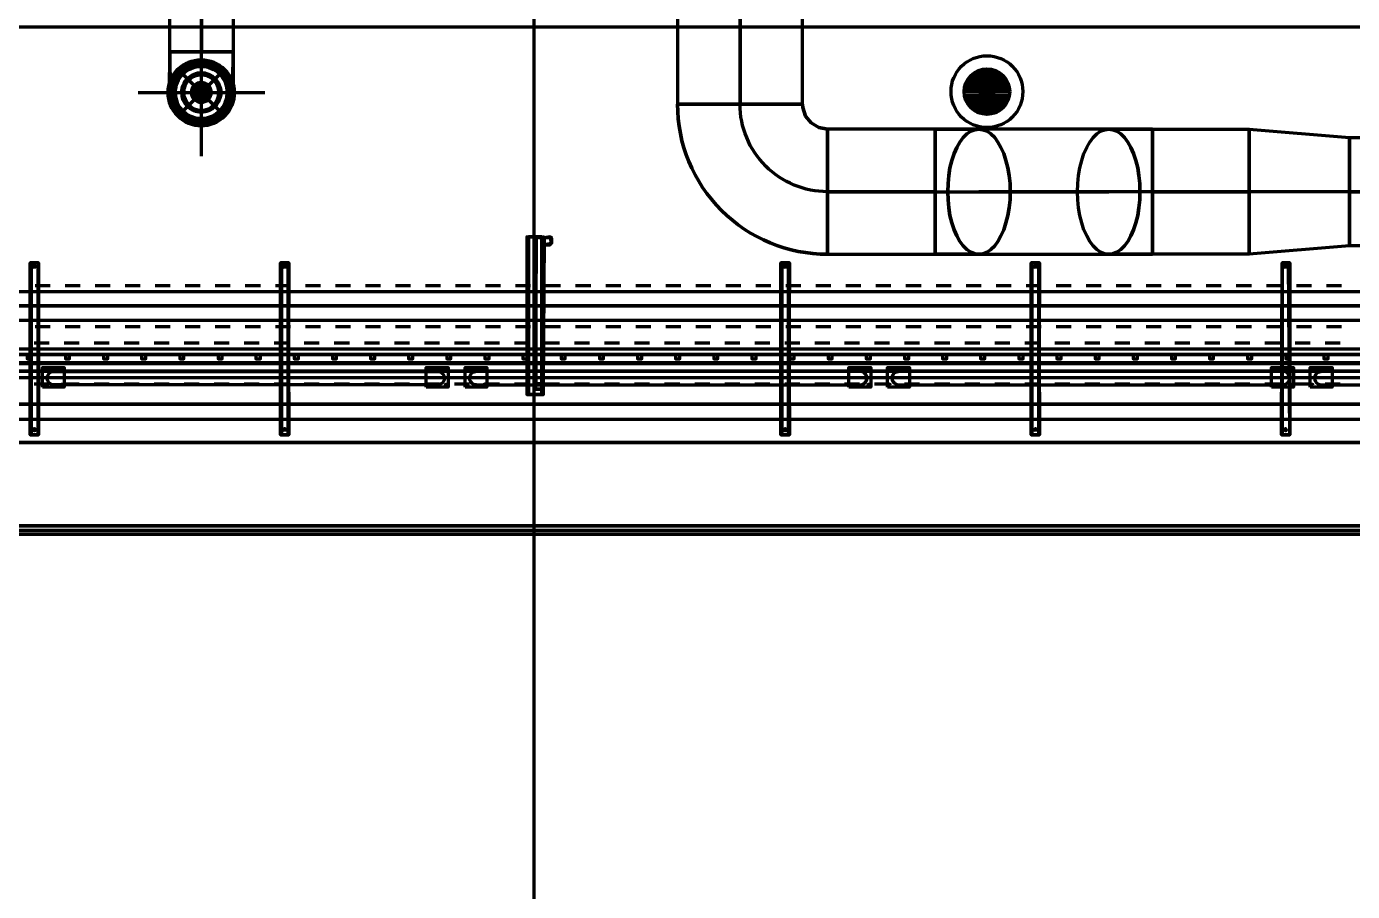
# Model space of a CAD drawing. Extents: x 0 to 1153, y 0 to 816.
# Drawn here: x 281.4 to 332.8, y 466.3 to 499.8 of the extents above; entities that cross this region are included whole.
import ezdxf

# ---------------------------------------------------------------- set-up
doc = ezdxf.new("R2010")
doc.units = 0
doc.header["$MEASUREMENT"] = 0
for name, color, linetype in [('Arch', 7, 'Continuous'), ('Electrical', 7, 'Continuous'), ('EQUIPMENTS', 7, 'Continuous'), ('Hatch', 7, 'Continuous'), ('HVAC', 7, 'Continuous'), ('PIPE', 7, 'Continuous')]:
    doc.layers.add(name, color=color, linetype=linetype)

msp = doc.modelspace()

# ---------------------------------------------------------------- linework, layer by layer
at = {"layer": 'Arch', "color": 11, "linetype": 'Continuous', "lineweight": 211}
msp.add_line((301.085, 361.77), (301.085, 717.391), dxfattribs=at)
for points in [[(110.871, 493.194), (117.03, 493.194), (123.19, 484.6), (917.988, 484.6)], [(298.613, 486.325), (298.656, 486.38), (298.711, 486.42), (298.762, 486.441), (298.816, 486.452), (298.83, 486.452)], [(314.996, 486.325), (315.039, 486.38), (315.094, 486.42), (315.145, 486.441), (315.199, 486.452), (315.213, 486.452)], [(331.379, 486.325), (331.422, 486.38), (331.477, 486.42), (331.528, 486.441), (331.582, 486.452), (331.596, 486.452)], [(113.961, 485.182), (496.327, 485.182), (113.961, 485.182)]]:
    msp.add_lwpolyline(points, dxfattribs=at)
for points in [[(282.025, 485.838), (282.025, 486.6), (282.871, 486.6), (282.871, 485.838)], [(282.472, 485.934), (282.416, 485.938), (282.364, 485.954), (282.316, 485.98), (282.274, 486.016), (282.241, 486.061), (282.218, 486.112), (282.206, 486.166), (282.206, 486.22), (282.218, 486.274), (282.241, 486.325), (282.274, 486.37), (282.316, 486.406), (282.364, 486.432), (282.416, 486.448), (297.392, 486.448), (297.444, 486.432), (297.492, 486.406), (297.534, 486.37), (297.567, 486.325), (297.59, 486.274), (297.602, 486.22), (297.602, 486.166), (297.59, 486.112), (297.567, 486.061), (297.534, 486.016), (297.492, 485.98), (297.444, 485.954), (297.392, 485.938), (297.36, 485.934)], [(296.905, 485.838), (296.905, 486.6), (297.751, 486.6), (297.751, 485.838)], [(297.336, 486.452), (297.392, 486.448)], [(298.408, 485.838), (298.408, 486.6), (299.254, 486.6), (299.254, 485.838)], [(313.288, 485.838), (313.288, 486.6), (314.134, 486.6), (314.134, 485.838)], [(314.78, 485.838), (314.78, 486.6), (315.637, 486.6), (315.637, 485.838)], [(329.671, 485.838), (329.671, 486.6), (330.518, 486.6), (330.518, 485.838)], [(331.163, 485.838), (331.163, 486.6), (332.02, 486.6), (332.02, 485.838)], [(494.845, 483.701), (494.845, 427.429), (494.845, 483.701), (496.327, 483.701), (113.961, 483.701)]]:
    msp.add_lwpolyline(points, close=True, dxfattribs=at)
msp.add_lwpolyline([(298.845, 485.934), (298.789, 485.938), (298.736, 485.954), (298.677, 485.988), (298.612, 486.061), (298.677, 485.988), (298.736, 485.954), (298.789, 485.938), (298.845, 485.934), (313.747, 485.934), (313.801, 485.945), (313.852, 485.966), (313.907, 486.006), (313.95, 486.061), (313.973, 486.112), (313.985, 486.166), (313.985, 486.22), (313.973, 486.274), (313.943, 486.337), (313.897, 486.389), (313.84, 486.427), (313.788, 486.445), (313.732, 486.452), (298.816, 486.452), (298.762, 486.441), (298.711, 486.42), (298.656, 486.38), (298.612, 486.326, 0.27372), (298.612, 486.061)], format="xyb", dxfattribs=at)
for points in [[(330.334, 486.061, 0.2736), (330.333, 486.325, 0.273531), (330.115, 486.452), (315.199, 486.452), (315.145, 486.441), (315.094, 486.42), (315.039, 486.38), (314.995, 486.325, 0.273719), (314.996, 486.061, 0.273586), (315.214, 485.934), (330.102, 485.935, 0.273632)], [(331.379, 486.061, 0.273576), (331.597, 485.934), (346.502, 485.934), (346.557, 485.945), (346.607, 485.966), (346.662, 486.006), (346.706, 486.061), (346.729, 486.112), (346.74, 486.166), (346.74, 486.22), (346.729, 486.274), (346.698, 486.337), (346.652, 486.389), (346.595, 486.427), (346.543, 486.445), (346.488, 486.452), (331.582, 486.452), (331.528, 486.441), (331.477, 486.42), (331.422, 486.38), (331.38, 486.325, 0.273601)]]:
    msp.add_lwpolyline(points, format="xyb", close=True, dxfattribs=at)
for centre in [(282.093, 486.532), (282.781, 486.532), (296.984, 486.532), (297.672, 486.532), (298.476, 486.532), (299.164, 486.532), (313.367, 486.532), (314.055, 486.532), (314.859, 486.532), (315.547, 486.532), (329.74, 486.532), (330.428, 486.532), (331.242, 486.532), (331.93, 486.532), (282.093, 485.918), (282.781, 485.918), (296.984, 485.918), (297.672, 485.918), (298.476, 485.918), (299.164, 485.918), (313.367, 485.918), (314.055, 485.918), (314.859, 485.918), (315.547, 485.918), (329.74, 485.918), (330.428, 485.918), (331.242, 485.918), (331.93, 485.918)]:
    msp.add_circle(centre, 0.037, dxfattribs=at)
msp.add_arc((313.727, 486.193), 0.259, 271.309, 91.8149, dxfattribs=at)
at = {"layer": 'Electrical', "color": 5, "linetype": 'Continuous', "lineweight": 211}
msp.add_line((342.127, 486.78), (113.961, 486.78), dxfattribs=at)
for points in [[(113.961, 487.109), (342.127, 487.109), (342.127, 486.463), (342.127, 487.109), (342.127, 486.463), (113.961, 486.463), (342.127, 486.463), (342.127, 487.109), (113.961, 487.109), (342.127, 487.109)], [(281.432, 486.939), (281.601, 486.939), (281.601, 487.109), (281.432, 487.109), (281.432, 486.939), (281.601, 486.939), (281.601, 487.109), (281.432, 487.109)], [(282.914, 486.939), (283.072, 486.939), (283.072, 487.109), (282.914, 487.109), (282.914, 486.939), (283.072, 486.939), (283.072, 487.109), (282.914, 487.109)], [(284.395, 486.939), (284.554, 486.939), (284.554, 487.109), (284.395, 487.109), (284.395, 486.939), (284.554, 486.939), (284.554, 487.109), (284.395, 487.109)], [(285.866, 486.939), (286.036, 486.939), (286.036, 487.109), (285.866, 487.109), (285.866, 486.939), (286.036, 486.939), (286.036, 487.109), (285.866, 487.109)], [(287.348, 486.939), (287.507, 486.939), (287.507, 487.109), (287.348, 487.109), (287.348, 486.939), (287.507, 486.939), (287.507, 487.109), (287.348, 487.109)], [(288.83, 486.939), (288.988, 486.939), (288.988, 487.109), (288.83, 487.109), (288.83, 486.939), (288.988, 486.939), (288.988, 487.109), (288.83, 487.109)], [(290.301, 486.939), (290.47, 486.939), (290.47, 487.109), (290.301, 487.109), (290.301, 486.939), (290.47, 486.939), (290.47, 487.109), (290.301, 487.109)], [(291.783, 486.939), (291.952, 486.939), (291.952, 487.109), (291.783, 487.109), (291.783, 486.939), (291.952, 486.939), (291.952, 487.109), (291.783, 487.109)], [(293.264, 486.939), (293.423, 486.939), (293.423, 487.109), (293.264, 487.109), (293.264, 486.939), (293.423, 486.939), (293.423, 487.109), (293.264, 487.109)], [(294.735, 486.939), (294.905, 486.939), (294.905, 487.109), (294.735, 487.109), (294.735, 486.939), (294.905, 486.939), (294.905, 487.109), (294.735, 487.109)], [(296.217, 486.939), (296.386, 486.939), (296.386, 487.109), (296.217, 487.109), (296.217, 486.939), (296.386, 486.939), (296.386, 487.109), (296.217, 487.109)], [(297.699, 486.939), (297.857, 486.939), (297.857, 487.109), (297.699, 487.109), (297.699, 486.939), (297.857, 486.939), (297.857, 487.109), (297.699, 487.109)], [(299.17, 486.939), (299.339, 486.939), (299.339, 487.109), (299.17, 487.109), (299.17, 486.939), (299.339, 486.939), (299.339, 487.109), (299.17, 487.109)], [(300.651, 486.939), (300.821, 486.939), (300.821, 487.109), (300.651, 487.109), (300.651, 486.939), (300.821, 486.939), (300.821, 487.109), (300.651, 487.109)], [(302.133, 486.939), (302.292, 486.939), (302.292, 487.109), (302.133, 487.109), (302.133, 486.939), (302.292, 486.939), (302.292, 487.109), (302.133, 487.109)], [(303.615, 486.939), (303.773, 486.939), (303.773, 487.109), (303.615, 487.109), (303.615, 486.939), (303.773, 486.939), (303.773, 487.109), (303.615, 487.109)], [(305.086, 486.939), (305.255, 486.939), (305.255, 487.109), (305.086, 487.109), (305.086, 486.939), (305.255, 486.939), (305.255, 487.109), (305.086, 487.109)], [(306.567, 486.939), (306.726, 486.939), (306.726, 487.109), (306.567, 487.109), (306.567, 486.939), (306.726, 486.939), (306.726, 487.109), (306.567, 487.109)], [(308.049, 486.939), (308.208, 486.939), (308.208, 487.109), (308.049, 487.109), (308.049, 486.939), (308.208, 486.939), (308.208, 487.109), (308.049, 487.109)], [(309.52, 486.939), (309.69, 486.939), (309.69, 487.109), (309.52, 487.109), (309.52, 486.939), (309.69, 486.939), (309.69, 487.109), (309.52, 487.109)], [(311.002, 486.939), (311.171, 486.939), (311.171, 487.109), (311.002, 487.109), (311.002, 486.939), (311.171, 486.939), (311.171, 487.109), (311.002, 487.109)], [(312.483, 486.939), (312.642, 486.939), (312.642, 487.109), (312.483, 487.109), (312.483, 486.939), (312.642, 486.939), (312.642, 487.109), (312.483, 487.109)], [(313.955, 486.939), (314.124, 486.939), (314.124, 487.109), (313.955, 487.109), (313.955, 486.939), (314.124, 486.939), (314.124, 487.109), (313.955, 487.109)], [(315.436, 486.939), (315.606, 486.939), (315.606, 487.109), (315.436, 487.109), (315.436, 486.939), (315.606, 486.939), (315.606, 487.109), (315.436, 487.109)], [(316.918, 486.939), (317.077, 486.939), (317.077, 487.109), (316.918, 487.109), (316.918, 486.939), (317.077, 486.939), (317.077, 487.109), (316.918, 487.109)], [(318.389, 486.939), (318.558, 486.939), (318.558, 487.109), (318.389, 487.109), (318.389, 486.939), (318.558, 486.939), (318.558, 487.109), (318.389, 487.109)], [(319.871, 486.939), (320.04, 486.939), (320.04, 487.109), (319.871, 487.109), (319.871, 486.939), (320.04, 486.939), (320.04, 487.109), (319.871, 487.109)], [(321.352, 486.939), (321.511, 486.939), (321.511, 487.109), (321.352, 487.109), (321.352, 486.939), (321.511, 486.939), (321.511, 487.109), (321.352, 487.109)], [(322.834, 486.939), (322.993, 486.939), (322.993, 487.109), (322.834, 487.109), (322.834, 486.939), (322.993, 486.939), (322.993, 487.109), (322.834, 487.109)], [(324.305, 486.939), (324.474, 486.939), (324.474, 487.109), (324.305, 487.109), (324.305, 486.939), (324.474, 486.939), (324.474, 487.109), (324.305, 487.109)], [(325.787, 486.939), (325.945, 486.939), (325.945, 487.109), (325.787, 487.109), (325.787, 486.939), (325.945, 486.939), (325.945, 487.109), (325.787, 487.109)], [(327.268, 486.939), (327.427, 486.939), (327.427, 487.109), (327.268, 487.109), (327.268, 486.939), (327.427, 486.939), (327.427, 487.109), (327.268, 487.109)], [(328.74, 486.939), (328.909, 486.939), (328.909, 487.109), (328.74, 487.109), (328.74, 486.939), (328.909, 486.939), (328.909, 487.109), (328.74, 487.109)], [(330.221, 486.939), (330.38, 486.939), (330.38, 487.109), (330.221, 487.109), (330.221, 486.939), (330.38, 486.939), (330.38, 487.109), (330.221, 487.109)], [(331.703, 486.939), (331.862, 486.939), (331.862, 487.109), (331.703, 487.109), (331.703, 486.939), (331.862, 486.939), (331.862, 487.109), (331.703, 487.109)]]:
    msp.add_lwpolyline(points, close=True, dxfattribs=at)
msp.add_lwpolyline([(342.127, 486.463), (113.961, 486.463), (342.127, 486.463)], dxfattribs=at)
at = {"layer": 'EQUIPMENTS', "color": 251, "linetype": 'Continuous', "lineweight": 211}
msp.add_line((632.852, 499.798), (113.961, 499.798), dxfattribs=at)
at = {"layer": 'Hatch', "color": 5, "linetype": 'Continuous', "lineweight": 211}
for p, q in [((317.849, 497.671), (319.437, 497.671)), ((317.923, 497.808), (319.363, 497.808)), ((318.04, 497.935), (319.246, 497.935)), ((318.22, 498.062), (319.066, 498.062)), ((317.754, 497.29), (319.532, 497.29)), ((317.765, 497.417), (319.521, 497.417)), ((317.765, 497.152), (319.521, 497.152)), ((317.796, 497.544), (319.49, 497.544)), ((317.796, 497.025), (319.49, 497.025)), ((317.849, 496.898), (319.437, 496.898)), ((317.923, 496.771), (319.363, 496.771)), ((318.04, 496.644), (319.246, 496.644)), ((318.22, 496.507), (319.066, 496.507)), ((113.961, 480.303), (485.659, 480.303))]:
    msp.add_line(p, q, dxfattribs=at)
at = {"layer": 'Hatch', "color": 3, "linetype": 'Continuous', "lineweight": 211}
for p, q in [((301.159, 491.67), (301.181, 491.67)), ((300.8, 485.563), (301.445, 485.563)), ((281.855, 483.997), (281.824, 483.997)), ((291.55, 483.997), (291.528, 483.997)), ((310.949, 483.997), (310.928, 483.997)), ((320.654, 483.997), (320.633, 483.997)), ((330.359, 483.997), (330.327, 483.997))]:
    msp.add_line(p, q, dxfattribs=at)
at = {"layer": 'Hatch', "color": 5, "linetype": 'Continuous', "lineweight": 211}
msp.add_lwpolyline([(318.474, 497.295), (318.482, 497.347), (318.513, 497.402), (318.551, 497.434), (318.598, 497.454), (318.651, 497.458), (318.702, 497.446), (318.744, 497.419), (318.783, 497.37), (318.802, 497.295), (318.793, 497.243), (318.735, 497.163), (318.69, 497.139), (318.793, 497.243), (318.802, 497.295), (318.783, 497.37), (318.735, 497.427), (318.677, 497.454), (318.624, 497.458), (318.574, 497.446), (318.513, 497.402), (318.482, 497.347), (318.474, 497.295), (318.482, 497.347), (318.541, 497.427), (318.586, 497.451), (318.638, 497.459), (318.69, 497.451), (318.735, 497.427), (318.77, 497.392), (318.802, 497.295), (318.793, 497.243), (318.787, 497.186), (318.735, 497.137), (318.682, 497.115), (318.623, 497.11), (318.566, 497.124), (318.507, 497.164), (318.467, 497.223), (318.474, 497.295), (318.482, 497.347), (318.528, 497.444), (318.579, 497.471), (318.638, 497.48), (318.579, 497.471), (318.528, 497.444), (318.482, 497.347), (318.474, 497.295), (318.467, 497.223), (318.507, 497.164), (318.566, 497.124), (318.623, 497.11), (318.682, 497.115), (318.735, 497.137), (318.787, 497.186), (318.793, 497.243), (318.802, 497.295), (318.793, 497.243), (318.787, 497.186), (318.735, 497.137), (318.682, 497.115), (318.623, 497.11), (318.682, 497.115), (318.735, 497.137), (318.787, 497.186), (318.793, 497.243), (318.802, 497.295), (318.793, 497.243), (318.735, 497.163), (318.69, 497.139), (318.593, 497.115), (318.54, 497.137), (318.497, 497.174), (318.467, 497.223), (318.474, 497.295), (318.482, 497.347), (318.488, 497.404), (318.54, 497.452), (318.593, 497.475), (318.54, 497.452), (318.488, 497.404), (318.482, 497.347), (318.474, 497.295), (318.482, 497.347), (318.513, 497.402), (318.551, 497.434), (318.598, 497.454), (318.651, 497.458), (318.702, 497.446), (318.744, 497.419), (318.783, 497.37), (318.802, 497.295), (318.793, 497.243), (318.735, 497.163), (318.69, 497.139), (318.793, 497.243), (318.802, 497.295), (318.783, 497.37), (318.735, 497.427), (318.677, 497.454), (318.624, 497.458), (318.574, 497.446), (318.513, 497.402), (318.482, 497.347), (318.474, 497.295), (318.482, 497.347), (318.541, 497.427), (318.586, 497.451), (318.638, 497.459), (318.69, 497.451), (318.735, 497.427), (318.77, 497.392), (318.802, 497.295), (318.793, 497.243), (318.787, 497.186), (318.735, 497.137), (318.682, 497.115), (318.623, 497.11), (318.566, 497.124), (318.507, 497.164), (318.467, 497.223), (318.474, 497.295), (318.482, 497.347), (318.528, 497.444), (318.579, 497.471), (318.638, 497.48), (318.579, 497.471), (318.528, 497.444), (318.482, 497.347), (318.474, 497.295), (318.467, 497.223), (318.507, 497.164), (318.566, 497.124), (318.623, 497.11), (318.682, 497.115), (318.735, 497.137), (318.787, 497.186), (318.793, 497.243), (318.802, 497.295), (318.793, 497.243), (318.787, 497.186), (318.735, 497.137), (318.682, 497.115), (318.623, 497.11), (318.682, 497.115), (318.735, 497.137), (318.787, 497.186), (318.793, 497.243), (318.802, 497.295), (318.793, 497.243), (318.735, 497.163), (318.69, 497.139), (318.593, 497.115), (318.54, 497.137), (318.497, 497.174), (318.467, 497.223), (318.474, 497.295), (318.482, 497.347), (318.488, 497.404), (318.54, 497.452), (318.593, 497.475), (318.54, 497.452), (318.488, 497.404), (318.482, 497.347), (318.474, 497.295), (318.482, 497.347), (318.513, 497.402), (318.551, 497.434), (318.598, 497.454), (318.651, 497.458), (318.702, 497.446), (318.744, 497.419), (318.783, 497.37), (318.802, 497.295), (318.793, 497.243), (318.735, 497.163), (318.69, 497.139), (318.793, 497.243), (318.802, 497.295), (318.783, 497.37), (318.735, 497.427), (318.677, 497.454), (318.624, 497.458), (318.574, 497.446), (318.513, 497.402), (318.482, 497.347), (318.474, 497.295), (318.482, 497.347), (318.541, 497.427), (318.586, 497.451), (318.638, 497.459), (318.69, 497.451), (318.735, 497.427), (318.77, 497.392), (318.802, 497.295), (318.793, 497.243), (318.787, 497.186), (318.735, 497.137), (318.682, 497.115), (318.623, 497.11), (318.566, 497.124), (318.507, 497.164), (318.467, 497.223), (318.474, 497.295), (318.482, 497.347), (318.528, 497.444), (318.579, 497.471), (318.638, 497.48), (318.579, 497.471), (318.528, 497.444), (318.482, 497.347), (318.474, 497.295), (318.467, 497.223), (318.507, 497.164), (318.566, 497.124), (318.623, 497.11), (318.682, 497.115), (318.735, 497.137), (318.787, 497.186), (318.793, 497.243), (318.802, 497.295), (318.793, 497.243), (318.787, 497.186), (318.735, 497.137), (318.682, 497.115), (318.623, 497.11), (318.682, 497.115), (318.735, 497.137), (318.787, 497.186), (318.793, 497.243), (318.802, 497.295), (318.793, 497.243), (318.735, 497.163), (318.69, 497.139), (318.593, 497.115), (318.54, 497.137), (318.497, 497.174), (318.467, 497.223), (318.474, 497.295), (318.482, 497.347), (318.488, 497.404), (318.54, 497.452), (318.593, 497.475), (318.54, 497.452), (318.488, 497.404), (318.482, 497.347), (318.474, 497.295), (318.482, 497.347), (318.513, 497.402), (318.551, 497.434), (318.598, 497.454), (318.651, 497.458), (318.702, 497.446), (318.744, 497.419), (318.783, 497.37), (318.802, 497.295), (318.793, 497.243), (318.735, 497.163), (318.69, 497.139), (318.793, 497.243), (318.802, 497.295), (318.783, 497.37), (318.735, 497.427), (318.677, 497.454), (318.624, 497.458), (318.574, 497.446), (318.513, 497.402), (318.482, 497.347), (318.474, 497.295), (318.482, 497.347), (318.541, 497.427), (318.586, 497.451), (318.638, 497.459), (318.69, 497.451), (318.735, 497.427), (318.77, 497.392), (318.802, 497.295), (318.793, 497.243), (318.787, 497.186), (318.735, 497.137), (318.682, 497.115), (318.623, 497.11), (318.566, 497.124), (318.507, 497.164), (318.467, 497.223), (318.474, 497.295), (318.482, 497.347), (318.528, 497.444), (318.579, 497.471), (318.638, 497.48), (318.579, 497.471), (318.528, 497.444), (318.482, 497.347), (318.474, 497.295), (318.467, 497.223), (318.507, 497.164), (318.566, 497.124), (318.623, 497.11), (318.682, 497.115), (318.735, 497.137), (318.787, 497.186), (318.793, 497.243), (318.802, 497.295), (318.793, 497.243), (318.787, 497.186), (318.735, 497.137), (318.682, 497.115), (318.623, 497.11), (318.682, 497.115), (318.735, 497.137), (318.787, 497.186), (318.793, 497.243), (318.802, 497.295), (318.793, 497.243), (318.735, 497.163), (318.69, 497.139), (318.593, 497.115), (318.54, 497.137), (318.497, 497.174), (318.467, 497.223), (318.474, 497.295), (318.482, 497.347), (318.488, 497.404), (318.54, 497.452), (318.593, 497.475), (318.54, 497.452), (318.488, 497.404), (318.482, 497.347), (318.474, 497.295), (318.482, 497.347), (318.513, 497.402), (318.551, 497.434), (318.598, 497.454), (318.651, 497.458), (318.702, 497.446), (318.744, 497.419), (318.777, 497.381), (318.802, 497.295), (318.744, 497.419), (318.69, 497.451), (318.638, 497.48, -0.414245), (318.802, 497.295, 0.414245), (318.638, 497.48, -0.414245), (318.802, 497.295, 0.414245), (318.638, 497.48, -0.414245), (318.802, 497.295, 0.414245), (318.638, 497.48, -0.414245), (318.802, 497.295, 0.414245), (318.624, 497.458), (318.574, 497.446), (318.513, 497.402), (318.482, 497.347), (318.474, 497.295, 0.414236), (318.638, 497.132, -0.414236), (318.474, 497.295, 0.414236), (318.638, 497.132, -0.414236), (318.474, 497.295, 0.414236), (318.638, 497.132, -0.414236), (318.474, 497.295, 0.414236), (318.638, 497.132, -0.414236), (318.474, 497.295, 0.414236), (318.638, 497.132), (318.69, 497.139), (318.735, 497.163), (318.793, 497.243), (318.793, 497.243), (318.802, 497.295)], format="xyb", dxfattribs=at)
msp.add_lwpolyline([(318.643, 497.268), (318.579, 497.268), (318.643, 497.268), (318.61, 497.319), (318.643, 497.268), (318.579, 497.268), (318.643, 497.268), (318.643, 497.268)], dxfattribs=at)
at = {"layer": 'Hatch', "color": 3, "linetype": 'Continuous', "lineweight": 211}
for points in [[(300.8, 491.67), (301.467, 491.629), (301.159, 491.67), (301.382, 491.67), (300.863, 491.67), (300.863, 485.563), (300.863, 491.67), (300.926, 491.67), (301.382, 491.67), (301.382, 485.976), (301.382, 491.67), (301.382, 485.563), (301.467, 491.629), (301.159, 491.67), (301.467, 491.629), (301.106, 491.67), (301.467, 491.629), (300.8, 491.67), (300.8, 485.563), (301.445, 485.563), (301.467, 491.629), (301.403, 485.976), (301.159, 485.976), (301.159, 491.67), (301.138, 485.976), (301.138, 491.67), (301.138, 485.764), (301.106, 491.67), (301.106, 485.764), (301.403, 485.764), (301.467, 491.629), (301.434, 485.764), (301.467, 491.629), (301.71, 491.67), (301.467, 491.629), (301.466, 491.405), (301.467, 491.629), (301.445, 491.405), (301.467, 491.629), (301.71, 491.649), (301.741, 491.405), (301.763, 491.617), (301.763, 491.405), (301.741, 491.617), (301.467, 491.629), (301.467, 491.629)], [(301.382, 491.67), (301.181, 491.67), (301.382, 491.67)], [(301.731, 491.411), (301.71, 491.352), (301.731, 491.411), (301.71, 491.352), (301.498, 491.352), (301.731, 491.411), (301.498, 491.352), (301.71, 491.352)], [(281.75, 490.511), (281.658, 490.493), (281.75, 490.511), (281.706, 490.558), (281.658, 490.493), (281.75, 490.511), (281.658, 490.493), (281.658, 490.493)], [(291.454, 490.511), (291.363, 490.493), (291.454, 490.511), (291.411, 490.558), (291.363, 490.493), (291.454, 490.511), (291.363, 490.493), (291.363, 490.493)], [(310.854, 490.511), (310.762, 490.493), (310.854, 490.511), (310.81, 490.558), (310.762, 490.493), (310.854, 490.511), (310.762, 490.493), (310.762, 490.493)], [(320.559, 490.511), (320.467, 490.493), (320.559, 490.511), (320.515, 490.558), (320.467, 490.493), (320.559, 490.511), (320.467, 490.493), (320.467, 490.493)], [(330.327, 490.664), (330.084, 490.664), (330.327, 490.664), (330.38, 490.664), (330.084, 490.664), (330.327, 490.664), (330.084, 490.664), (330.38, 490.664), (330.084, 490.664), (330.084, 483.997), (330.084, 490.664), (330.084, 483.997), (330.084, 490.664), (330.062, 483.997), (330.084, 490.664), (330.327, 490.664), (330.38, 483.997), (330.38, 490.664), (330.38, 483.997), (330.327, 490.664), (330.38, 483.997), (330.38, 490.664)], [(330.253, 490.511), (330.161, 490.493), (330.253, 490.511), (330.209, 490.558), (330.161, 490.493), (330.253, 490.511), (330.161, 490.493), (330.161, 490.493)], [(301.159, 485.764), (301.434, 485.764), (301.159, 485.764), (301.106, 485.764), (301.403, 485.764)], [(301.181, 485.976), (301.403, 485.976), (301.138, 485.976), (301.403, 485.976)], [(281.75, 484.193), (281.717, 484.148), (281.658, 484.174), (281.75, 484.193), (281.706, 484.24), (281.658, 484.174), (281.75, 484.193), (281.717, 484.148), (281.658, 484.174), (281.654, 484.189)], [(291.454, 484.193), (291.362, 484.178), (291.454, 484.193), (291.411, 484.24), (291.362, 484.178), (291.454, 484.193), (291.362, 484.178), (291.362, 484.178)], [(310.854, 484.193), (310.821, 484.148), (310.762, 484.174), (310.854, 484.193), (310.81, 484.24), (310.762, 484.174), (310.854, 484.193), (310.821, 484.148), (310.762, 484.174), (310.759, 484.189)], [(320.559, 484.193), (320.466, 484.178), (320.559, 484.193), (320.515, 484.24), (320.466, 484.178), (320.559, 484.193), (320.466, 484.178), (320.466, 484.178)], [(330.253, 484.193), (330.22, 484.148), (330.161, 484.174), (330.253, 484.193), (330.209, 484.24), (330.161, 484.174), (330.253, 484.193), (330.22, 484.148), (330.161, 484.174), (330.158, 484.189)]]:
    msp.add_lwpolyline(points, dxfattribs=at)
for points in [[(301.704, 491.649), (301.73, 491.629), (301.731, 491.624), (301.704, 491.67), (301.732, 491.661), (301.751, 491.634), (301.752, 491.626), (301.704, 491.649), (301.72, 491.644), (301.73, 491.629), (301.731, 491.624), (301.704, 491.67), (301.732, 491.661), (301.752, 491.626)], [(301.445, 491.374), (301.477, 491.389), (301.468, 491.402), (301.466, 491.408), (301.493, 491.363), (301.465, 491.372), (301.446, 491.399), (301.445, 491.407), (301.493, 491.384), (301.477, 491.389), (301.468, 491.402), (301.466, 491.408), (301.493, 491.363), (301.465, 491.372), (301.445, 491.411)], [(281.855, 490.664), (281.548, 490.664), (281.855, 490.664), (281.601, 490.664), (281.548, 490.664), (281.855, 490.664), (281.601, 490.664), (281.876, 490.664), (281.58, 490.664), (281.58, 483.997), (281.548, 490.664), (281.58, 483.997), (281.58, 490.664), (281.548, 483.997), (281.548, 490.664), (281.855, 490.664), (281.855, 483.997), (281.876, 490.664), (281.855, 483.997), (281.855, 490.664), (281.876, 483.997)], [(291.55, 490.664), (291.253, 490.664), (291.55, 490.664), (291.306, 490.664), (291.253, 490.664), (291.55, 490.664), (291.306, 490.664), (291.581, 490.664), (291.285, 490.664), (291.285, 483.997), (291.253, 490.664), (291.285, 483.997), (291.285, 490.664), (291.253, 483.997), (291.253, 490.664), (291.55, 490.664), (291.55, 483.997), (291.581, 490.664), (291.55, 483.997), (291.55, 490.664), (291.581, 483.997)], [(310.949, 490.664), (310.653, 490.664), (310.949, 490.664), (310.706, 490.664), (310.653, 490.664), (310.949, 490.664), (310.706, 490.664), (310.981, 490.664), (310.684, 490.664), (310.684, 483.997), (310.653, 490.664), (310.684, 483.997), (310.684, 490.664), (310.653, 483.997), (310.653, 490.664), (310.949, 490.664), (310.949, 483.997), (310.981, 490.664), (310.949, 483.997), (310.949, 490.664), (310.981, 483.997)], [(320.654, 490.664), (320.358, 490.664), (320.654, 490.664), (320.41, 490.664), (320.358, 490.664), (320.654, 490.664), (320.41, 490.664), (320.675, 490.664), (320.379, 490.664), (320.379, 483.997), (320.358, 490.664), (320.379, 483.997), (320.379, 490.664), (320.358, 483.997), (320.358, 490.664), (320.654, 490.664), (320.654, 483.997), (320.675, 490.664), (320.654, 483.997), (320.654, 490.664), (320.675, 483.997)], [(300.863, 485.563), (301.382, 485.563), (300.926, 485.563)], [(281.548, 483.997), (281.876, 483.997), (281.58, 483.997), (281.824, 483.997), (281.601, 483.997), (281.855, 483.997), (281.601, 483.997), (281.548, 483.997), (281.876, 483.997)], [(291.253, 483.997), (291.581, 483.997), (291.285, 483.997), (291.528, 483.997), (291.306, 483.997), (291.55, 483.997), (291.306, 483.997), (291.253, 483.997), (291.581, 483.997)], [(310.653, 483.997), (310.981, 483.997), (310.684, 483.997), (310.928, 483.997), (310.706, 483.997), (310.949, 483.997), (310.706, 483.997), (310.653, 483.997), (310.981, 483.997)], [(320.379, 483.997), (320.675, 483.997), (320.358, 483.997), (320.633, 483.997), (320.41, 483.997), (320.654, 483.997), (320.41, 483.997), (320.358, 483.997), (320.675, 483.997)], [(330.084, 483.997), (330.327, 483.997), (330.062, 483.997), (330.38, 483.997), (330.105, 483.997), (330.359, 483.997), (330.084, 483.997), (330.062, 483.997), (330.38, 483.997)]]:
    msp.add_lwpolyline(points, close=True, dxfattribs=at)
at = {"layer": 'Hatch', "color": 5, "linetype": 'Continuous', "lineweight": 211}
for points in [[(485.659, 480.462), (113.961, 480.462), (485.659, 480.452), (113.961, 480.452), (485.659, 480.462), (485.659, 480.145)], [(113.961, 480.155), (485.659, 480.155), (113.961, 480.145), (485.659, 480.145)]]:
    msp.add_lwpolyline(points, close=True, dxfattribs=at)
for centre, radius in [((318.638, 497.295), 1.392), ((318.638, 497.295), 0.884), ((318.641, 497.287), 0.267)]:
    msp.add_circle(centre, radius, dxfattribs=at)
at = {"layer": 'Hatch', "color": 3, "linetype": 'Continuous', "lineweight": 211}
for p in [(301.445, 491.649), (301.445, 491.374)]:
    msp.add_point(p, dxfattribs=at)
at = {"layer": 'HVAC', "color": 6, "linetype": 'Continuous', "lineweight": 211}
for p, q in [((288.184, 494.792), (288.184, 499.713)), ((287.316, 498.126), (289.052, 496.379)), ((289.052, 498.126), (287.316, 496.379)), ((285.729, 497.258), (290.64, 497.258)), ((325.057, 493.416), (323.363, 493.416))]:
    msp.add_line(p, q, dxfattribs=at)
for points in [[(312.462, 493.416), (312.462, 490.993), (312.462, 495.84), (312.462, 493.416), (312.462, 490.993), (312.462, 495.84), (312.124, 495.903), (311.827, 496.083), (311.605, 496.348), (311.499, 496.676), (311.489, 496.813), (309.065, 496.813), (306.642, 496.813), (311.489, 496.813), (309.065, 496.813), (306.642, 496.813), (311.489, 496.813), (311.499, 496.676), (311.605, 496.348), (311.827, 496.083), (312.124, 495.903), (312.462, 495.84), (312.462, 493.416), (312.462, 490.993), (312.462, 495.84), (312.462, 490.993), (312.462, 495.84), (312.124, 495.903), (311.827, 496.083), (311.605, 496.348), (311.499, 496.676), (311.489, 496.813), (306.642, 496.813, 0.41511), (312.462, 490.993, -0.41511), (306.642, 496.813), (311.489, 496.813), (311.489, 512.942)], [(306.642, 512.942), (306.642, 496.813, 0.41511), (312.462, 490.993), (316.632, 490.993), (318.325, 490.993), (318.484, 491.014), (318.643, 491.077), (318.791, 491.183), (318.939, 491.321), (319.066, 491.49), (319.183, 491.702), (319.289, 491.945), (319.373, 492.21), (319.447, 492.495), (319.5, 492.792), (319.532, 493.099), (319.543, 493.416), (319.532, 493.734), (319.5, 494.051), (319.447, 494.348), (319.373, 494.633), (319.289, 494.898), (319.183, 495.131), (319.066, 495.342), (318.939, 495.522), (318.791, 495.66), (318.643, 495.766), (318.484, 495.819), (318.325, 495.84), (316.632, 495.84), (318.325, 495.84), (318.167, 495.819), (318.019, 495.766), (317.86, 495.66), (317.722, 495.522), (317.585, 495.342), (317.468, 495.131), (317.362, 494.898), (317.278, 494.633), (317.204, 494.348), (317.161, 494.051), (317.13, 493.734), (317.119, 493.416), (317.13, 493.099), (317.161, 492.792), (317.204, 492.495), (317.278, 492.21), (317.362, 491.945), (317.468, 491.702), (317.585, 491.49), (317.722, 491.321), (317.86, 491.183), (318.019, 491.077), (318.167, 491.014), (318.325, 490.993), (323.363, 490.993), (323.522, 491.014), (323.67, 491.077), (323.829, 491.183), (323.966, 491.321), (324.104, 491.49), (324.22, 491.702), (324.326, 491.945), (324.411, 492.21), (324.485, 492.495), (324.527, 492.792), (324.559, 493.099), (324.57, 493.416), (324.559, 493.734), (324.527, 494.051), (324.485, 494.348), (324.411, 494.633), (324.326, 494.898), (324.22, 495.131), (324.104, 495.342), (323.966, 495.522), (323.829, 495.66), (323.67, 495.766), (323.522, 495.819), (323.363, 495.84), (318.325, 495.84), (316.632, 495.84), (312.462, 495.84), (312.462, 493.416), (316.632, 493.416), (312.462, 493.416, -0.414215), (309.065, 496.813), (309.065, 512.942), (309.065, 496.813), (306.642, 496.813), (311.489, 496.813), (309.065, 496.813)], [(289.412, 502.285), (289.412, 498.835), (289.359, 497.263, -0.414218), (288.179, 495.977, 0.414214), (289.465, 497.263, 0.414211), (288.179, 498.517, -0.414219), (289.465, 497.263, -0.41421), (288.179, 495.977, -0.414205), (286.893, 497.263, -0.41421), (288.179, 498.528, -0.414216), (289.444, 497.263, -0.414211), (288.179, 495.977, -0.414218), (286.893, 497.263, -0.414211), (288.179, 498.517, 0.414223), (286.893, 497.263, 0.414217), (288.179, 495.977)], [(289.359, 497.263, 0.414211), (288.179, 498.443, 0.414212), (287.02, 497.263, 0.414214), (288.179, 496.147, -0.414222), (287.062, 497.263, -0.414228), (288.179, 498.369, 0.414214), (287.073, 497.263, 0.4142), (288.179, 496.136, -0.4142), (287.052, 497.263, -0.414206), (288.179, 498.369, 0.414214), (287.073, 497.263, 0.4142), (288.179, 496.157, -0.4142), (287.073, 497.263, -0.414214), (288.179, 498.369, 0.414214), (287.073, 497.263, 0.4142), (288.179, 496.157, 0.414207), (289.285, 497.263, 0.414221), (288.179, 498.369, 0.414214), (287.073, 497.263, 0.4142), (288.179, 496.115, -0.414207), (287.031, 497.263, -0.41422), (288.179, 498.369, -0.414221), (289.285, 497.263, -0.414207), (288.179, 496.136, 0.414214), (289.359, 497.263, 0.41422), (288.179, 498.443, -0.414221), (289.359, 497.263, 0.414219), (288.179, 498.443, -0.414211), (289.359, 497.263, -0.414206), (288.179, 496.083, 0.414206), (289.359, 497.263, -0.414213), (288.179, 496.147, 0.414214), (289.285, 497.263, 0.414221), (288.179, 498.443, -0.41422), (289.285, 497.263, -0.414207), (288.179, 496.136, 0.414214), (289.285, 497.263, 0.414221), (288.179, 498.369, -0.414221), (289.285, 497.263, -0.414207), (288.179, 496.157, 0.414207), (289.285, 497.263, 0.414221), (288.179, 498.443, -0.414227), (289.285, 497.263, -0.414207), (288.179, 496.115, 0.414213), (289.359, 497.263, -0.414207), (288.179, 496.157, -0.4142), (287.052, 497.263, -0.41422), (288.179, 498.443, 0.414212), (286.999, 497.263, 0.414206), (288.179, 496.083, -0.414206), (286.999, 497.263), (286.957, 498.835), (286.957, 502.285)], [(289.412, 497.263, -0.414218), (288.179, 496.03, -0.414218), (286.946, 497.263, -0.41423), (288.179, 498.496, -0.41423), (289.412, 497.263, -0.414218), (288.179, 496.03, -0.414218), (286.946, 497.263), (286.957, 498.835), (286.946, 497.263, -0.41423), (288.179, 498.496, -0.41423), (289.412, 497.263), (289.412, 498.835), (289.412, 497.263, -0.414218), (288.179, 496.03, -0.414218), (286.946, 497.263, -0.41423), (288.179, 498.496, -0.41423), (289.412, 497.263, 0.414224), (288.179, 498.496, 0.414224), (286.946, 497.263, 0.414211), (288.179, 496.03)], [(289.285, 497.263, 0.414221), (288.179, 498.39, 0.414214), (287.052, 497.263, 0.4142), (288.179, 496.157, -0.4142), (287.052, 497.263, -0.414214), (288.179, 498.369, 0.414206), (287.052, 497.263)], [(288.179, 496.507, -0.414209), (287.422, 497.263, -0.414218), (288.179, 498.02, 0.414218), (287.422, 497.263, 0.414209), (288.179, 496.507, -0.414211), (287.422, 497.263, -0.41422), (288.179, 497.978, 0.41422), (287.422, 497.263, 0.414211), (288.179, 496.507, 0.41422), (288.893, 497.263, 0.41423), (288.179, 497.967, 0.414209), (287.422, 497.263, 0.414209), (288.179, 496.581, 0.41421), (288.862, 497.263, 0.414233), (288.179, 497.946, -0.414233), (288.861, 497.263, -0.41421), (288.179, 496.507, 0.41422), (288.936, 497.263, 0.414223), (288.179, 498.02, -0.414223), (288.936, 497.263, -0.414214), (288.179, 496.507, 0.414214), (288.893, 497.263, 0.41423), (288.179, 497.967, -0.414209), (288.893, 497.263, -0.41422), (288.179, 496.507, 0.414209), (288.883, 497.263, 0.414208), (288.179, 497.956, 0.414209), (287.422, 497.263, 0.414221), (288.179, 496.507, -0.414199), (287.496, 497.263, -0.414221), (288.179, 497.946, 0.414221), (287.496, 497.263, 0.414199), (288.179, 496.581)], [(288.179, 497.48), (288.231, 497.474), (288.293, 497.448), (288.344, 497.404), (288.379, 497.348), (288.396, 497.263), (288.379, 497.348), (288.344, 497.404), (288.293, 497.448), (288.231, 497.474), (288.179, 497.48, 0.414154), (287.961, 497.263, -0.414263), (288.179, 497.48, -0.414188), (288.396, 497.263, -0.414154), (288.179, 497.046, 0.414194), (288.396, 497.263)]]:
    msp.add_lwpolyline(points, format="xyb", dxfattribs=at)
for points in [[(288.184, 502.285), (288.184, 498.835), (288.184, 502.285)], [(288.184, 497.258), (288.184, 498.835)], [(416.412, 491.638), (355.917, 491.638), (352.033, 491.321), (332.687, 491.321), (328.803, 490.993), (325.057, 490.993), (325.057, 495.84), (328.803, 495.84), (332.687, 495.522), (352.033, 495.522), (355.917, 495.194), (416.412, 495.194)], [(332.687, 493.416), (332.687, 491.321), (332.687, 493.416), (332.687, 495.522), (332.687, 493.416), (328.803, 493.416), (328.803, 495.84), (328.803, 490.993), (328.803, 493.416), (328.803, 490.993), (328.803, 495.84), (328.803, 493.416), (325.057, 493.416), (328.803, 493.416)], [(325.057, 490.993), (325.057, 495.84), (325.057, 490.993)], [(355.917, 493.416), (355.917, 491.638), (355.917, 493.416), (355.917, 495.194), (355.917, 493.416), (352.033, 493.416), (352.033, 495.522), (352.033, 491.321), (352.033, 493.416), (352.033, 491.321), (352.033, 495.522), (352.033, 493.416), (332.687, 493.416), (352.033, 493.416)], [(332.687, 495.522), (332.687, 491.321), (332.687, 495.522)], [(316.632, 493.416), (318.325, 493.416), (323.363, 493.416), (318.325, 493.416)]]:
    msp.add_lwpolyline(points, dxfattribs=at)
for points in [[(286.957, 498.835), (289.412, 498.835), (286.957, 498.835), (289.412, 498.835), (286.957, 498.835), (289.412, 498.835), (286.957, 498.835), (289.412, 498.835)], [(288.179, 497.152), (288.128, 497.164), (288.089, 497.198), (288.069, 497.245), (288.073, 497.298), (288.1, 497.342), (288.144, 497.369), (288.197, 497.373), (288.244, 497.353), (288.278, 497.314), (288.29, 497.263), (288.278, 497.212), (288.244, 497.174), (288.197, 497.154), (288.144, 497.158), (288.1, 497.185), (288.073, 497.228), (288.069, 497.281), (288.089, 497.329), (288.128, 497.362), (288.179, 497.374), (288.23, 497.362), (288.269, 497.329), (288.289, 497.281), (288.284, 497.228), (288.257, 497.185), (288.214, 497.158), (288.161, 497.154), (288.113, 497.174), (288.076, 497.22), (288.068, 497.272), (288.089, 497.329), (288.128, 497.362), (288.17, 497.374), (288.144, 497.369), (288.089, 497.329), (288.068, 497.272), (288.076, 497.22), (288.128, 497.164), (288.179, 497.152), (288.128, 497.164), (288.089, 497.198), (288.069, 497.245), (288.073, 497.298), (288.1, 497.342), (288.144, 497.369), (288.197, 497.373), (288.244, 497.353), (288.281, 497.306), (288.29, 497.254), (288.269, 497.198), (288.23, 497.164), (288.188, 497.152), (288.214, 497.158), (288.269, 497.198), (288.29, 497.254), (288.281, 497.306), (288.23, 497.362), (288.179, 497.374), (288.23, 497.362), (288.269, 497.329), (288.289, 497.281), (288.284, 497.228), (288.257, 497.185), (288.179, 497.152)], [(316.632, 495.84), (316.632, 490.993), (318.325, 490.993), (318.484, 491.014), (318.643, 491.077), (318.791, 491.183), (318.939, 491.321), (319.066, 491.49), (319.183, 491.702), (319.289, 491.945), (319.373, 492.21), (319.447, 492.495), (319.5, 492.792), (319.532, 493.099), (319.543, 493.416), (319.532, 493.734), (319.5, 494.051), (319.447, 494.348), (319.373, 494.633), (319.289, 494.898), (319.183, 495.131), (319.066, 495.342), (318.939, 495.522), (318.791, 495.66), (318.643, 495.766), (318.484, 495.819), (318.325, 495.84), (318.167, 495.819), (318.019, 495.766), (317.86, 495.66), (317.722, 495.522), (317.585, 495.342), (317.468, 495.131), (317.362, 494.898), (317.278, 494.633), (317.204, 494.348), (317.161, 494.051), (317.13, 493.734), (317.119, 493.416), (317.13, 493.099), (317.161, 492.792), (317.204, 492.495), (317.278, 492.21), (317.362, 491.945), (317.468, 491.702), (317.585, 491.49), (317.722, 491.321), (317.86, 491.183), (318.019, 491.077), (318.167, 491.014), (318.325, 490.993), (318.484, 491.014), (318.643, 491.077), (318.791, 491.183), (318.939, 491.321), (319.066, 491.49), (319.183, 491.702), (319.289, 491.945), (319.373, 492.21), (319.447, 492.495), (319.5, 492.792), (319.532, 493.099), (319.543, 493.416), (319.532, 493.734), (319.5, 494.051), (319.447, 494.348), (319.373, 494.633), (319.289, 494.898), (319.183, 495.131), (319.066, 495.342), (318.939, 495.522), (318.791, 495.66), (318.643, 495.766), (318.484, 495.819), (318.325, 495.84), (318.167, 495.819), (318.019, 495.766), (317.86, 495.66), (317.722, 495.522), (317.585, 495.342), (317.468, 495.131), (317.362, 494.898), (317.278, 494.633), (317.204, 494.348), (317.161, 494.051), (317.13, 493.734), (317.119, 493.416), (317.13, 493.099), (317.161, 492.792), (317.204, 492.495), (317.278, 492.21), (317.362, 491.945), (317.468, 491.702), (317.585, 491.49), (317.722, 491.321), (317.86, 491.183), (318.019, 491.077), (318.167, 491.014), (318.325, 490.993), (316.632, 490.993), (316.632, 495.84), (316.632, 490.993), (316.632, 495.84), (316.632, 490.993), (316.632, 495.84), (316.632, 490.993)], [(318.167, 491.014), (318.019, 491.077), (317.86, 491.183), (317.722, 491.321), (317.585, 491.49), (317.468, 491.702), (317.362, 491.945), (317.278, 492.21), (317.204, 492.495), (317.161, 492.792), (317.13, 493.099), (317.119, 493.416), (317.13, 493.734), (317.161, 494.051), (317.204, 494.348), (317.278, 494.633), (317.362, 494.898), (317.468, 495.131), (317.585, 495.342), (317.722, 495.522), (317.86, 495.66), (318.019, 495.766), (318.167, 495.819), (318.325, 495.84), (318.484, 495.819), (318.643, 495.766), (318.791, 495.66), (318.939, 495.522), (319.066, 495.342), (319.183, 495.131), (319.289, 494.898), (319.373, 494.633), (319.447, 494.348), (319.5, 494.051), (319.532, 493.734), (319.543, 493.416), (319.532, 493.099), (319.5, 492.792), (319.447, 492.495), (319.373, 492.21), (319.289, 491.945), (319.183, 491.702), (319.066, 491.49), (318.939, 491.321), (318.791, 491.183), (318.643, 491.077), (318.484, 491.014), (318.325, 490.993)], [(323.363, 490.993), (323.204, 491.014), (323.046, 491.077), (322.898, 491.183), (322.76, 491.321), (322.622, 491.49), (322.506, 491.702), (322.4, 491.945), (322.315, 492.21), (322.241, 492.495), (322.188, 492.792), (322.157, 493.099), (322.146, 493.416), (322.157, 493.734), (322.188, 494.051), (322.241, 494.348), (322.315, 494.633), (322.4, 494.898), (322.506, 495.131), (322.622, 495.342), (322.76, 495.522), (322.898, 495.66), (323.046, 495.766), (323.204, 495.819), (323.363, 495.84), (325.057, 495.84), (325.057, 490.993), (325.057, 495.84), (325.057, 490.993), (325.057, 495.84), (323.363, 495.84), (323.522, 495.819), (323.67, 495.766), (323.829, 495.66), (323.966, 495.522), (324.104, 495.342), (324.22, 495.131), (324.326, 494.898), (324.411, 494.633), (324.485, 494.348), (324.527, 494.051), (324.559, 493.734), (324.57, 493.416), (324.559, 493.099), (324.527, 492.792), (324.485, 492.495), (324.411, 492.21), (324.326, 491.945), (324.22, 491.702), (324.104, 491.49), (323.966, 491.321), (323.829, 491.183), (323.67, 491.077), (323.522, 491.014), (323.363, 490.993), (323.204, 491.014), (323.046, 491.077), (322.898, 491.183), (322.76, 491.321), (322.622, 491.49), (322.506, 491.702), (322.4, 491.945), (322.315, 492.21), (322.241, 492.495), (322.188, 492.792), (322.157, 493.099), (322.146, 493.416), (322.157, 493.734), (322.188, 494.051), (322.241, 494.348), (322.315, 494.633), (322.4, 494.898), (322.506, 495.131), (322.622, 495.342), (322.76, 495.522), (322.898, 495.66), (323.046, 495.766), (323.204, 495.819), (323.363, 495.84), (323.522, 495.819), (323.67, 495.766), (323.829, 495.66), (323.966, 495.522), (324.104, 495.342), (324.22, 495.131), (324.326, 494.898), (324.411, 494.633), (324.485, 494.348), (324.527, 494.051), (324.559, 493.734), (324.57, 493.416), (324.559, 493.099), (324.527, 492.792), (324.485, 492.495), (324.411, 492.21), (324.326, 491.945), (324.22, 491.702), (324.104, 491.49), (323.966, 491.321), (323.829, 491.183), (323.67, 491.077), (323.522, 491.014), (323.363, 490.993), (323.204, 491.014), (323.046, 491.077), (322.898, 491.183), (322.76, 491.321), (322.622, 491.49), (322.506, 491.702), (322.4, 491.945), (322.315, 492.21), (322.241, 492.495), (322.188, 492.792), (322.157, 493.099), (322.146, 493.416), (322.157, 493.734), (322.188, 494.051), (322.241, 494.348), (322.315, 494.633), (322.4, 494.898), (322.506, 495.131), (322.622, 495.342), (322.76, 495.522), (322.898, 495.66), (323.046, 495.766), (323.204, 495.819), (323.363, 495.84), (323.522, 495.819), (323.67, 495.766), (323.829, 495.66), (323.966, 495.522), (324.104, 495.342), (324.22, 495.131), (324.326, 494.898), (324.411, 494.633), (324.485, 494.348), (324.527, 494.051), (324.559, 493.734), (324.57, 493.416), (324.559, 493.099), (324.527, 492.792), (324.485, 492.495), (324.411, 492.21), (324.326, 491.945), (324.22, 491.702), (324.104, 491.49), (323.966, 491.321), (323.829, 491.183), (323.67, 491.077), (323.522, 491.014), (323.363, 490.993), (323.204, 491.014), (323.046, 491.077), (322.898, 491.183), (322.76, 491.321), (322.622, 491.49), (322.506, 491.702), (322.4, 491.945), (322.315, 492.21), (322.241, 492.495), (322.188, 492.792), (322.157, 493.099), (322.146, 493.416), (322.157, 493.734), (322.188, 494.051), (322.241, 494.348), (322.315, 494.633), (322.4, 494.898), (322.506, 495.131), (322.622, 495.342), (322.76, 495.522), (322.898, 495.66), (323.046, 495.766), (323.204, 495.819), (323.363, 495.84), (325.057, 495.84), (325.057, 490.993), (323.363, 490.993), (325.057, 490.993)]]:
    msp.add_lwpolyline(points, close=True, dxfattribs=at)
for points in [[(287.168, 497.263, 0.414206), (288.179, 496.252, -0.414206), (287.168, 497.263, -0.414221), (288.179, 498.274, 0.414221)], [(289.19, 497.263, 0.414229), (288.179, 498.274, -0.414229), (289.19, 497.263, -0.414213), (288.179, 496.252, 0.414213)], [(288.555, 497.263, 0.414262), (288.179, 497.639, 0.414242), (287.803, 497.263, 0.4142), (288.179, 496.887, -0.4142), (287.803, 497.263, -0.414242), (288.179, 497.649, 0.414219), (287.792, 497.263, 0.414241), (288.179, 496.887, 0.414221), (288.555, 497.263, 0.414262), (288.179, 497.65, -0.414197), (288.555, 497.263, -0.414221), (288.179, 496.877, 0.414219)], [(288.47, 497.263, 0.414175), (288.179, 497.555, 0.414174), (287.887, 497.263, 0.414205), (288.179, 496.971, -0.414205), (287.887, 497.263, -0.414174), (288.179, 497.555, 0.414174), (287.887, 497.263, 0.414205), (288.179, 496.95, -0.414228), (287.867, 497.263, -0.414229), (288.179, 497.575, 0.414229), (287.866, 497.263, 0.414228), (288.179, 496.972, 0.414204), (288.491, 497.263, 0.414228), (288.179, 497.565, 0.414188), (287.877, 497.263, 0.414165), (288.179, 496.952, 0.414227), (288.47, 497.263, 0.414175), (288.179, 497.554, -0.414175), (288.47, 497.263, -0.414204), (288.179, 496.972, 0.414204), (288.491, 497.263, 0.414228), (288.179, 497.565, -0.414225), (288.49, 497.263, -0.414227), (288.179, 496.961, 0.414203)], [(288.179, 497.046), (288.127, 497.053), (288.079, 497.07), (288.038, 497.098), (287.994, 497.149), (287.973, 497.195), (287.973, 497.263, 0.414122)]]:
    msp.add_lwpolyline(points, format="xyb", close=True, dxfattribs=at)
msp.add_circle((288.186, 497.249), 1.162, dxfattribs=at)
msp.add_point((288.184, 497.258), dxfattribs=at)
msp.add_point((288.184, 497.258), dxfattribs=at)
msp.add_point((288.184, 497.258), dxfattribs=at)
msp.add_point((288.184, 497.258), dxfattribs=at)
msp.add_point((288.184, 497.258), dxfattribs=at)
msp.add_point((288.184, 497.258), dxfattribs=at)
at = {"layer": 'PIPE', "color": 4, "linetype": 'Continuous', "lineweight": 211}
for p, q in [((282.321, 489.775), (281.739, 489.775)), ((283.485, 489.775), (282.903, 489.775)), ((284.649, 489.775), (284.067, 489.775)), ((285.813, 489.775), (285.231, 489.775)), ((286.978, 489.775), (286.396, 489.775)), ((288.142, 489.775), (287.56, 489.775)), ((289.306, 489.775), (288.724, 489.775)), ((290.47, 489.775), (289.888, 489.775)), ((291.634, 489.775), (291.052, 489.775)), ((292.799, 489.775), (292.216, 489.775)), ((293.963, 489.775), (293.381, 489.775)), ((295.127, 489.775), (294.545, 489.775)), ((296.291, 489.775), (295.709, 489.775)), ((297.455, 489.775), (296.873, 489.775)), ((298.619, 489.775), (298.037, 489.775)), ((299.783, 489.775), (299.201, 489.775)), ((300.948, 489.775), (300.366, 489.775)), ((302.112, 489.775), (301.53, 489.775)), ((303.276, 489.775), (302.694, 489.775)), ((304.44, 489.775), (303.858, 489.775)), ((305.604, 489.775), (305.022, 489.775)), ((306.768, 489.775), (306.186, 489.775)), ((307.933, 489.775), (307.351, 489.775)), ((309.097, 489.775), (308.515, 489.775)), ((310.261, 489.775), (309.679, 489.775)), ((311.425, 489.775), (310.843, 489.775)), ((312.589, 489.775), (312.007, 489.775)), ((313.753, 489.775), (313.171, 489.775)), ((314.918, 489.775), (314.336, 489.775)), ((316.082, 489.775), (315.5, 489.775)), ((317.246, 489.775), (316.664, 489.775)), ((318.41, 489.775), (317.828, 489.775)), ((319.574, 489.775), (318.992, 489.775)), ((320.738, 489.775), (320.156, 489.775)), ((321.903, 489.775), (321.321, 489.775)), ((323.067, 489.775), (322.485, 489.775)), ((324.231, 489.775), (323.649, 489.775)), ((325.395, 489.775), (324.813, 489.775)), ((326.559, 489.775), (325.977, 489.775)), ((327.724, 489.775), (327.141, 489.775)), ((328.888, 489.775), (328.306, 489.775)), ((330.052, 489.775), (329.47, 489.775)), ((331.216, 489.775), (330.634, 489.775)), ((332.38, 489.775), (331.798, 489.775)), ((281.739, 488.199), (282.321, 488.199)), ((282.903, 488.199), (283.485, 488.199)), ((284.067, 488.199), (284.649, 488.199)), ((285.231, 488.199), (285.813, 488.199)), ((286.396, 488.199), (286.978, 488.199)), ((287.56, 488.199), (288.142, 488.199)), ((288.724, 488.199), (289.306, 488.199)), ((289.888, 488.199), (290.47, 488.199)), ((291.052, 488.199), (291.634, 488.199)), ((292.216, 488.199), (292.799, 488.199)), ((293.381, 488.199), (293.963, 488.199)), ((294.545, 488.199), (295.127, 488.199)), ((295.709, 488.199), (296.291, 488.199)), ((296.873, 488.199), (297.455, 488.199)), ((298.037, 488.199), (298.619, 488.199)), ((299.201, 488.199), (299.783, 488.199)), ((300.366, 488.199), (300.948, 488.199)), ((301.53, 488.199), (302.112, 488.199)), ((302.694, 488.199), (303.276, 488.199)), ((303.858, 488.199), (304.44, 488.199)), ((305.022, 488.199), (305.604, 488.199)), ((306.186, 488.199), (306.768, 488.199)), ((307.351, 488.199), (307.933, 488.199)), ((308.515, 488.199), (309.097, 488.199)), ((309.679, 488.199), (310.261, 488.199)), ((310.843, 488.199), (311.425, 488.199)), ((312.007, 488.199), (312.589, 488.199)), ((313.171, 488.199), (313.753, 488.199)), ((314.336, 488.199), (314.918, 488.199)), ((315.5, 488.199), (316.082, 488.199)), ((316.664, 488.199), (317.246, 488.199)), ((317.828, 488.199), (318.41, 488.199)), ((318.992, 488.199), (319.574, 488.199)), ((320.156, 488.199), (320.738, 488.199)), ((321.321, 488.199), (321.903, 488.199)), ((322.485, 488.199), (323.067, 488.199)), ((323.649, 488.199), (324.231, 488.199)), ((324.813, 488.199), (325.395, 488.199)), ((325.977, 488.199), (326.559, 488.199)), ((327.141, 488.199), (327.724, 488.199)), ((328.306, 488.199), (328.888, 488.199)), ((329.47, 488.199), (330.052, 488.199)), ((330.634, 488.199), (331.216, 488.199)), ((331.798, 488.199), (332.38, 488.199))]:
    msp.add_line(p, q, dxfattribs=at)
at = {"layer": 'PIPE', "color": 220, "linetype": 'Continuous', "lineweight": 211}
for p, q in [((282.279, 487.553), (281.697, 487.553)), ((283.443, 487.553), (282.861, 487.553)), ((284.607, 487.553), (284.025, 487.553)), ((285.771, 487.553), (285.189, 487.553)), ((286.935, 487.553), (286.353, 487.553)), ((288.1, 487.553), (287.517, 487.553)), ((289.264, 487.553), (288.682, 487.553)), ((290.428, 487.553), (289.846, 487.553)), ((291.592, 487.553), (291.01, 487.553)), ((292.756, 487.553), (292.174, 487.553)), ((293.92, 487.553), (293.338, 487.553)), ((295.084, 487.553), (294.502, 487.553)), ((296.249, 487.553), (295.667, 487.553)), ((297.413, 487.553), (296.831, 487.553)), ((298.577, 487.553), (297.995, 487.553)), ((299.741, 487.553), (299.159, 487.553)), ((300.905, 487.553), (300.323, 487.553)), ((302.069, 487.553), (301.487, 487.553)), ((303.234, 487.553), (302.652, 487.553)), ((304.398, 487.553), (303.816, 487.553)), ((305.562, 487.553), (304.98, 487.553)), ((306.726, 487.553), (306.144, 487.553)), ((307.89, 487.553), (307.308, 487.553)), ((309.054, 487.553), (308.472, 487.553)), ((310.219, 487.553), (309.637, 487.553)), ((311.383, 487.553), (310.801, 487.553)), ((312.547, 487.553), (311.965, 487.553)), ((313.701, 487.553), (313.118, 487.553)), ((314.865, 487.553), (314.283, 487.553)), ((316.029, 487.553), (315.447, 487.553)), ((317.193, 487.553), (316.611, 487.553)), ((318.357, 487.553), (317.775, 487.553)), ((319.521, 487.553), (318.939, 487.553)), ((320.686, 487.553), (320.103, 487.553)), ((321.85, 487.553), (321.268, 487.553)), ((323.014, 487.553), (322.432, 487.553)), ((324.178, 487.553), (323.596, 487.553)), ((325.342, 487.553), (324.76, 487.553)), ((326.506, 487.553), (325.924, 487.553)), ((327.671, 487.553), (327.088, 487.553)), ((328.835, 487.553), (328.253, 487.553)), ((329.999, 487.553), (329.417, 487.553)), ((331.163, 487.553), (330.581, 487.553)), ((332.327, 487.553), (331.745, 487.553)), ((281.697, 485.976), (282.279, 485.976)), ((282.861, 485.976), (283.443, 485.976)), ((284.025, 485.976), (284.607, 485.976)), ((285.189, 485.976), (285.771, 485.976)), ((286.353, 485.976), (286.935, 485.976)), ((287.517, 485.976), (288.1, 485.976)), ((288.682, 485.976), (289.264, 485.976)), ((289.846, 485.976), (290.428, 485.976)), ((291.01, 485.976), (291.592, 485.976)), ((292.174, 485.976), (292.756, 485.976)), ((293.338, 485.976), (293.92, 485.976)), ((294.502, 485.976), (295.084, 485.976)), ((295.667, 485.976), (296.249, 485.976)), ((296.831, 485.976), (297.413, 485.976)), ((297.995, 485.976), (298.577, 485.976)), ((299.159, 485.976), (299.741, 485.976)), ((300.323, 485.976), (300.905, 485.976)), ((301.487, 485.976), (302.069, 485.976)), ((302.652, 485.976), (303.234, 485.976)), ((303.816, 485.976), (304.398, 485.976)), ((304.98, 485.976), (305.562, 485.976)), ((306.144, 485.976), (306.726, 485.976)), ((307.308, 485.976), (307.89, 485.976)), ((308.472, 485.976), (309.054, 485.976)), ((309.637, 485.976), (310.219, 485.976)), ((310.801, 485.976), (311.383, 485.976)), ((311.965, 485.976), (312.547, 485.976)), ((313.118, 485.976), (313.701, 485.976)), ((314.283, 485.976), (314.865, 485.976)), ((315.447, 485.976), (316.029, 485.976)), ((316.611, 485.976), (317.193, 485.976)), ((317.775, 485.976), (318.357, 485.976)), ((318.939, 485.976), (319.521, 485.976)), ((320.103, 485.976), (320.686, 485.976)), ((321.268, 485.976), (321.85, 485.976)), ((322.432, 485.976), (323.014, 485.976)), ((323.596, 485.976), (324.178, 485.976)), ((324.76, 485.976), (325.342, 485.976)), ((325.924, 485.976), (326.506, 485.976)), ((327.088, 485.976), (327.671, 485.976)), ((328.253, 485.976), (328.835, 485.976)), ((329.417, 485.976), (329.999, 485.976)), ((330.581, 485.976), (331.163, 485.976)), ((331.745, 485.976), (332.327, 485.976))]:
    msp.add_line(p, q, dxfattribs=at)
at = {"layer": 'PIPE', "color": 4, "linetype": 'Continuous', "lineweight": 211}
msp.add_lwpolyline([(113.961, 488.442), (482.706, 488.442), (482.706, 489.532), (113.961, 489.532)], dxfattribs=at)
at = {"layer": 'PIPE', "color": 110, "linetype": 'Continuous', "lineweight": 211}
msp.add_lwpolyline([(113.961, 488.992), (482.706, 488.992), (113.961, 488.992)], dxfattribs=at)
at = {"layer": 'PIPE', "color": 200, "linetype": 'Continuous', "lineweight": 211}
for points in [[(113.961, 486.22), (484.928, 486.22), (484.928, 486.759), (486.484, 486.759), (486.484, 488.326)], [(484.928, 486.22), (484.928, 487.31), (113.961, 487.31)]]:
    msp.add_lwpolyline(points, dxfattribs=at)
at = {"layer": 'PIPE', "color": 230, "linetype": 'Continuous', "lineweight": 211}
msp.add_lwpolyline([(113.961, 486.759), (484.928, 486.759), (113.961, 486.759)], dxfattribs=at)

doc.saveas('drawing.dxf')
